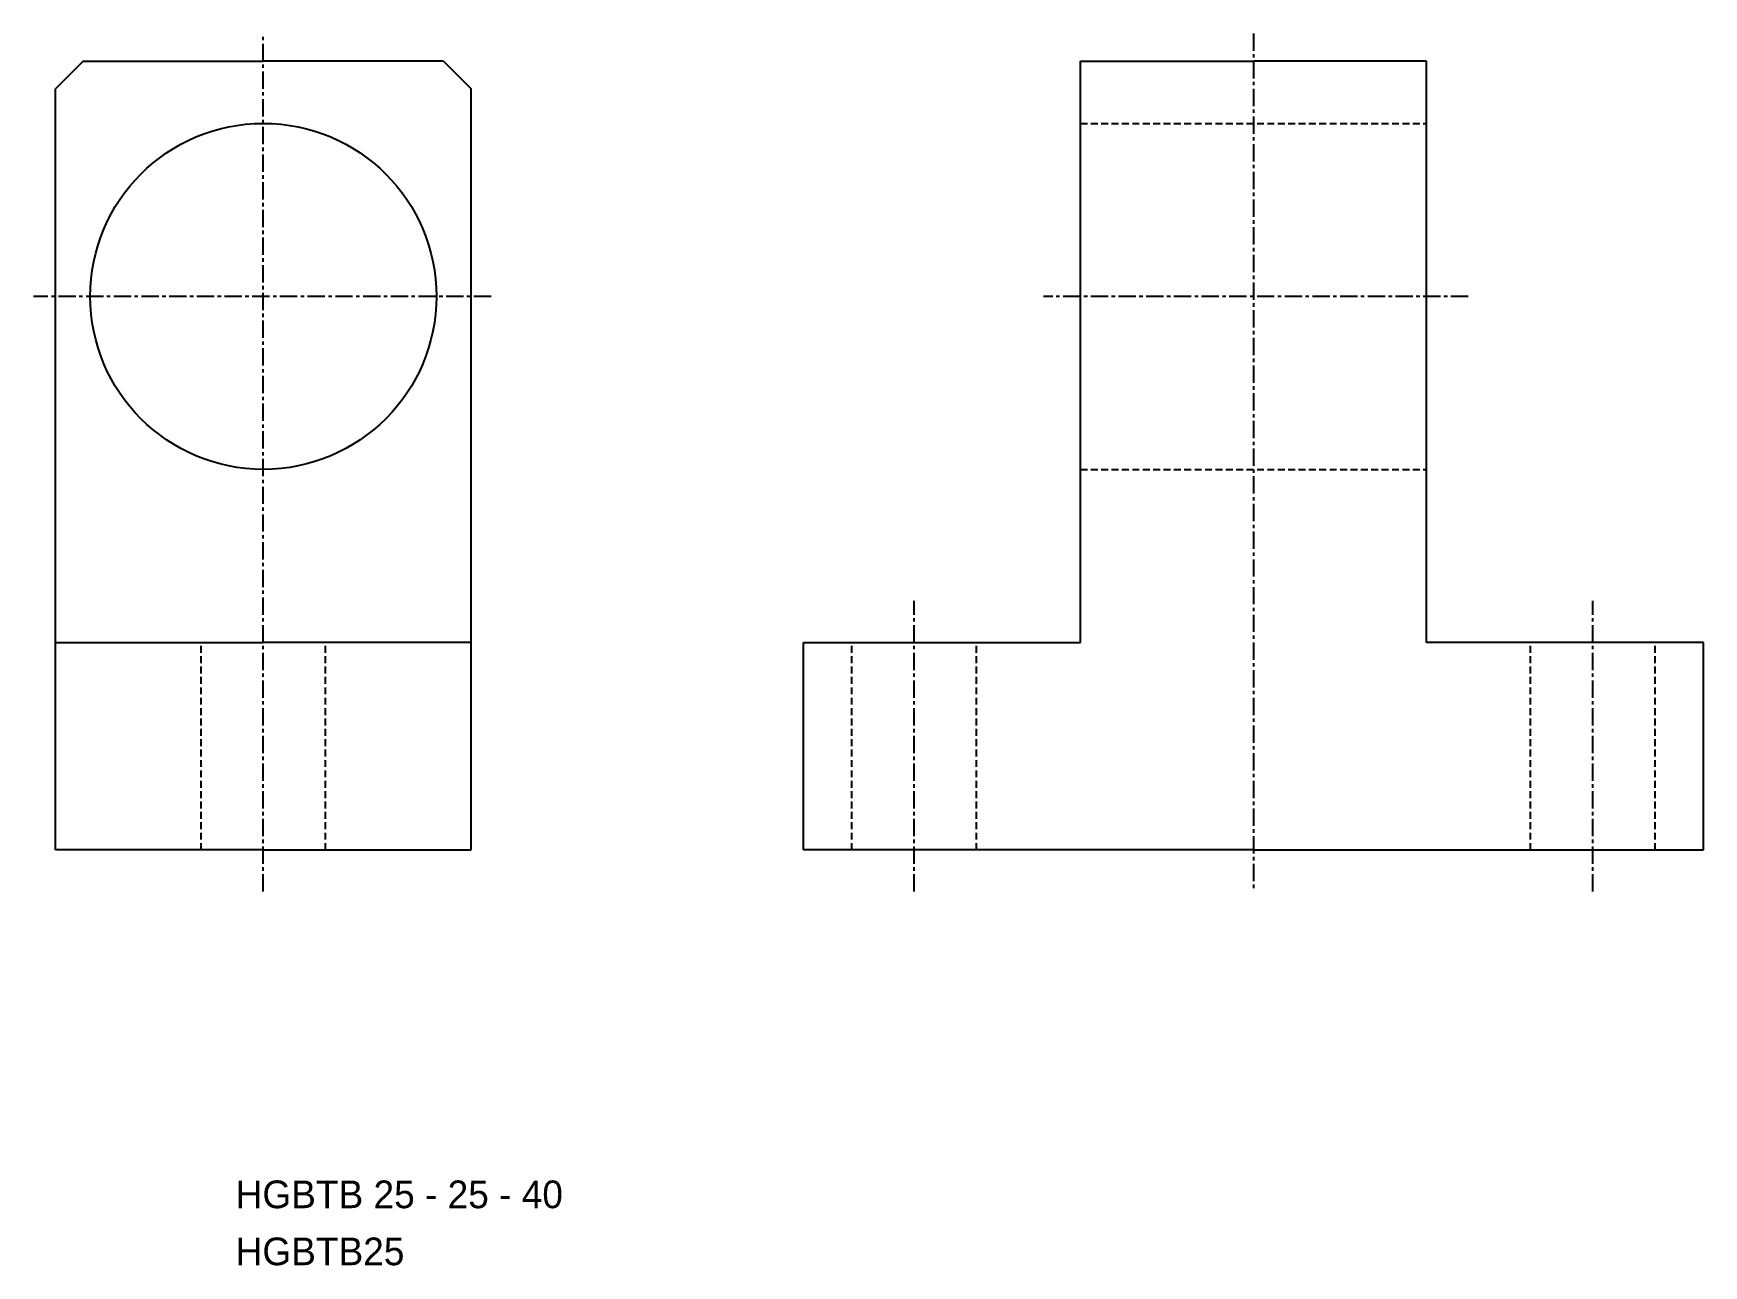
# Model space of a CAD drawing. Extents: x 29 to 149, y 200 to 289.
import ezdxf

# ---------------------------------------------------------------- set-up
doc = ezdxf.new("R2010")
doc.units = 0
doc.linetypes.add('CENTER', pattern=[2, 1.25, -0.25, 0.25, -0.25])
doc.linetypes.add('DASHED', pattern=[0.75, 0.5, -0.25])
doc.layers.get('0').update_dxf_attribs({"linetype": 'CONTINUOUS'})
doc.layers.add('CENTER', color=1, linetype='CENTER')

msp = doc.modelspace()

# ---------------------------------------------------------------- linework, layer by layer
at = {"color": 7, "linetype": 'CONTINUOUS'}
for p, q in [((32.2, 286.54), (30.2, 284.54)), ((32.2, 286.54), (45.2, 286.54)), ((58.2, 286.54), (45.2, 286.54)), ((58.2, 286.54), (60.2, 284.54)), ((104.2, 244.54), (104.2, 286.54)), ((104.2, 286.54), (116.7, 286.54)), ((129.2, 286.54), (116.7, 286.54)), ((129.2, 244.54), (129.2, 286.54)), ((30.2, 229.54), (30.2, 284.54)), ((60.2, 229.54), (60.2, 284.54)), ((30.2, 244.54), (45.2, 244.54)), ((60.2, 244.54), (45.2, 244.54)), ((84.2, 229.54), (84.2, 244.54)), ((84.2, 244.54), (104.2, 244.54)), ((149.2, 244.54), (129.2, 244.54)), ((149.2, 229.54), (149.2, 244.54)), ((45.2, 229.54), (30.2, 229.54)), ((45.2, 229.54), (60.2, 229.54)), ((116.7, 229.54), (84.2, 229.54)), ((116.7, 229.54), (149.2, 229.54))]:
    msp.add_line(p, q, dxfattribs=at)
at = {"color": 3, "linetype": 'DASHED'}
for p, q in [((104.2, 282.04), (129.2, 282.04)), ((104.2, 257.04), (129.2, 257.04)), ((40.7, 229.54), (40.7, 244.54)), ((49.7, 229.54), (49.7, 244.54)), ((87.7, 229.54), (87.7, 244.54)), ((96.7, 229.54), (96.7, 244.54)), ((136.7, 229.54), (136.7, 244.54)), ((145.7, 229.54), (145.7, 244.54))]:
    msp.add_line(p, q, dxfattribs=at)
at = {"color": 7, "linetype": 'CONTINUOUS'}
msp.add_circle((45.2, 269.54), 12.5, dxfattribs=at)
at = {"layer": 'CENTER', "color": 1, "linetype": 'CENTER'}
for p, q in [((45.2, 226.54), (45.2, 288.54)), ((116.7, 288.54), (116.7, 226.54)), ((61.65, 269.54), (28.6, 269.54)), ((132.2, 269.54), (101.54, 269.54)), ((92.2, 226.54), (92.2, 247.54)), ((141.2, 226.54), (141.2, 247.54))]:
    msp.add_line(p, q, dxfattribs=at)

# ---------------------------------------------------------------- texts
at = {"color": 7, "linetype": 'CONTINUOUS'}
for s, p in [('HGBTB 25 - 25 - 40', (43.2, 203.66)), ('HGBTB25', (43.2, 199.54))]:
    msp.add_text(s, height=2, dxfattribs=at).set_placement(p)

doc.saveas('drawing.dxf')
